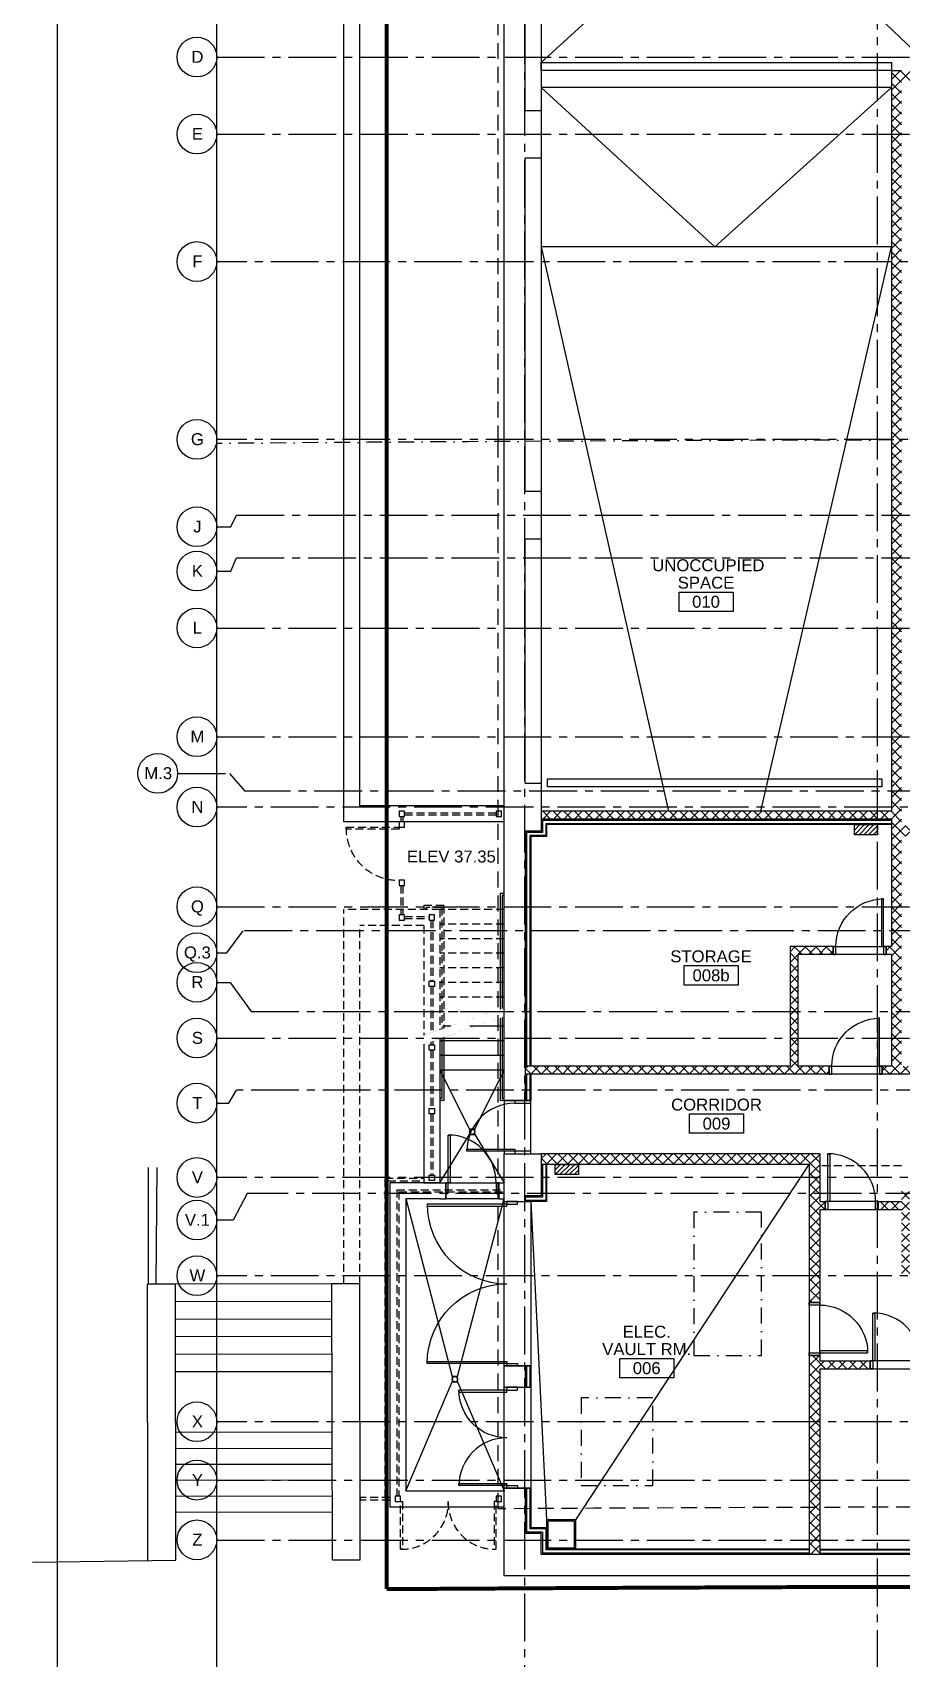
# Model space of a CAD drawing. Header units: inches. Extents: x -3719 to 348, y -844 to 2341.
# Drawn here: x -3719 to -3064, y -89 to 1136 of the extents above; entities that cross this region are included whole.
import ezdxf
from ezdxf.enums import TextEntityAlignment as Align

# ---------------------------------------------------------------- set-up
doc = ezdxf.new("R2010")
doc.units = ezdxf.units.IN
doc.header["$LTSCALE"] = 48
doc.header["$MEASUREMENT"] = 0
for name, pattern in [('CENTER2', [1.125, 0.75, -0.125, 0.125, -0.125]), ('DASHDOT2', [0.5, 0.25, -0.125, 0, -0.125]), ('HIDDEN', [0.375, 0.25, -0.125]), ('HIDDEN2', [0.1875, 0.125, -0.0625]), ('PHANTOM2', [1.25, 0.625, -0.125, 0.125, -0.125, 0.125, -0.125])]:
    doc.linetypes.add(name, pattern=pattern)
doc.layers.add('A-ANNO-NPLT', color=151, linetype='Continuous', plot=False)
for name, color, linetype in [('A-Door', 6, 'Continuous'), ('A-Door-Head', 8, 'Continuous'), ('A-Eqpm-NIC', 5, 'DASHDOT2'), ('A-Flor-Hral', 6, 'Continuous'), ('A-Flor-Pfix', 4, 'Continuous'), ('A-Flor-Soffit', 6, 'HIDDEN2'), ('A-Flor-Spcl', 5, 'Continuous'), ('A-Flor-Strs', 8, 'Continuous'), ('A-Grid(3-32)', 8, 'CENTER2'), ('A-HVAC', 6, 'HIDDEN2'), ('A-Roof-Below', 1, 'Continuous'), ('A-Site-low walls', 1, 'Continuous'), ('A-Site-Pave', 8, 'Continuous'), ('A-Site-Property', 3, 'PHANTOM2'), ('A-Site-Setback', 5, 'HIDDEN'), ('A-Tag-Rm(3-32)', 2, 'Continuous'), ('A-Wall-Full', 3, 'Continuous'), ('A-Wall-Hatch', 15, 'Continuous'), ('S-Foundation', 3, 'Continuous'), ('S-Grid-Iden', 2, 'Continuous'), ('S-Site-Curb', 4, 'Continuous'), ('S-Wall-CMU', 2, 'Continuous'), ('S-Wall-Hatch', 8, 'Continuous')]:
    doc.layers.add(name, color=color, linetype=linetype)
doc.layers.add('Zoning Envelope', color=7, linetype='DASHDOT2', true_color=0xaa0061)
doc.styles.add('G1DIM', font='arial.ttf')
doc.styles.get("Standard").update_dxf_attribs({"font": 'arial.ttf'})
pattern_1 = [(45, (-4015.5006, -10042.007), (-3.977476, 3.977476), []), (135, (-4015.5006, -10042.007), (-3.977476, -3.977476), [])]

# ---------------------------------------------------------------- blocks, each defined once
blk = doc.blocks.new('Rm Tag')
blk.add_lwpolyline([(-0.212, 0.076), (0.212, 0.076), (0.212, -0.076), (-0.212, -0.076)], close=True)
for p in [(0, 0.286), (0, 0.149), (0, 0)]:
    blk.add_attdef('XXX', text='', height=0.0938).set_placement(p, align=Align.MIDDLE_CENTER)
blk = doc.blocks.new('GARAGE FLOOR SLOPE')
at = {"layer": 'A-Site-Pave'}
for p, q in [((510.8, 2091.1), (364.5, 1957.3)), ((514.8, 2091.1), (661, 1951.3)), ((628.5, 1938.5), (364.5, 1938.5)), ((364.5, 1938.5), (495.3, 1818.5)), ((495.3, 1818.5), (628.5, 1938.5)), ((628.5, 1818.5), (364.5, 1818.5)), ((364.5, 1818.5), (460.4, 1393.3)), ((530.1, 1393.3), (628.5, 1818.5))]:
    blk.add_line(p, q, dxfattribs=at)
for points in [[(364.5, 1957.3), (628.5, 1957.3), (628.5, 1951.3), (364.5, 1951.3)], [(369.2, 1417.7), (621.2, 1417.7), (621.2, 1411.7), (369.2, 1411.7)]]:
    blk.add_lwpolyline(points, close=True, dxfattribs=at)
blk = doc.blocks.new('Column Bubble')
blk.add_circle((-0.004, -0.002), 0.156)
blk.add_attdef('XX', text='', height=0.0938).set_placement((0, 0), align=Align.MIDDLE_CENTER)
blk = doc.blocks.new('LOWER LEVEL - STRUCTURAL GRID')
at = {"layer": 'A-Grid(3-32)'}
for p, q in [((-3663.5, -7402), (-3663.5, -9409.8)), ((-3397.5, -9409.8), (-3397.5, -7402)), ((-3895.5, -8080.8), (-146.8, -8080.8)), ((-3895.5, -8138.8), (-146.8, -8138.8)), ((-146.8, -8234.8), (-3895.5, -8234.8)), ((-146.8, -8368.8), (-3895.5, -8368.8)), ((-3880.6, -8425.8), (-161.6, -8425.8)), ((-3880.6, -8457.8), (-161.6, -8457.8)), ((-3895.5, -8510.8), (-146.8, -8510.8)), ((-3895.5, -8592.7), (-146.8, -8592.7)), ((-168, -8633.7), (-3874.3, -8633.7)), ((-146.8, -8645.7), (-3895.5, -8645.7)), ((-3895.5, -8720.8), (-146.8, -8720.8)), ((-166.6, -8738.8), (-3875.7, -8738.8)), ((-3869.7, -8799.7), (-172.6, -8799.7)), ((-3895.5, -8819.7), (-146.8, -8819.7)), ((-161.6, -8858.8), (-3880.7, -8858.8)), ((-146.8, -8924.8), (-3895.5, -8924.8)), ((-146.8, -8998.8), (-3895.5, -8998.8)), ((-146.8, -9108.7), (-3895.5, -9108.7)), ((-3895.5, -9152.8), (-146.8, -9152.8)), ((-3895.5, -9197.8), (-146.8, -9197.8))]:
    blk.add_line(p, q, dxfattribs=at)
for points in [[(-3895.5, -8434.6), (-3885, -8434.6), (-3880.6, -8425.8)], [(-3895.5, -8468), (-3885, -8468), (-3880.6, -8457.8)], [(-3925, -8620.4), (-3885.8, -8620.4), (-3874.3, -8633.7)], [(-3895.5, -8755.4), (-3887.9, -8755.4), (-3875.7, -8738.8)], [(-3895.5, -8777.7), (-3885.4, -8777.7), (-3869.7, -8799.7)], [(-3895.5, -8868.8), (-3886.3, -8868.8), (-3880.7, -8858.8)], [(-169.6, -8936.8), (-3872.6, -8936.8), (-3883.2, -8956.8), (-3895.5, -8956.8)]]:
    blk.add_lwpolyline(points, dxfattribs=at)
at = {"layer": 'S-Grid-Iden', "xscale": 96, "yscale": 96, "zscale": 96}
for p, values in [((-3910.1, -8080.5), {'XX': 'D'}), ((-3910.1, -8138.5), {'XX': 'E'}), ((-3910.1, -8234.5), {'XX': 'F'}), ((-3910.1, -8368.5), {'XX': 'G'}), ((-3910.1, -8434.3), {'XX': 'J'}), ((-3910.1, -8467.7), {'XX': 'K'}), ((-3910.1, -8510.5), {'XX': 'L'}), ((-3910.1, -8592.5), {'XX': 'M'}), ((-3939.6, -8620.1), {'XX': 'M.3'}), ((-3910.1, -8645.5), {'XX': 'N'}), ((-3910.1, -8720.5), {'XX': 'Q'}), ((-3910.1, -8755.2), {'XX': 'Q.3'}), ((-3910.1, -8777.5), {'XX': 'R'}), ((-3910.1, -8819.5), {'XX': 'S'}), ((-3910.1, -8868.5), {'XX': 'T'}), ((-3910.1, -8924.5), {'XX': 'V'}), ((-3910.1, -8956.6), {'XX': 'V.1'}), ((-3910.1, -8998.5), {'XX': 'W'}), ((-3910.1, -9108.5), {'XX': 'X'}), ((-3910.1, -9152.5), {'XX': 'Y'}), ((-3910.1, -9197.5), {'XX': 'Z'})]:
    blk.add_blockref('Column Bubble', p, dxfattribs=at).add_auto_attribs(values)
blk = doc.blocks.new('Davis park ex stairs')
at = {"layer": 'A-Flor-Strs'}
for p, q in [((369.7, -139), (251.7, -139.2)), ((369.7, -152.3), (251.7, -152.5)), ((369.7, -165.5), (251.7, -165.7)), ((369.7, -178.7), (251.7, -178.9)), ((369.8, -191.9), (251.7, -192.1)), ((369.8, -205.1), (251.8, -205.3)), ((369.9, -250.6), (251.8, -250.8)), ((369.9, -262.9), (251.9, -263.1)), ((369.9, -274.9), (251.9, -275.1)), ((369.9, -286.9), (251.9, -287.1)), ((369.9, -298.9), (251.9, -299.1)), ((370, -310.9), (251.9, -311.1))]:
    blk.add_line(p, q, dxfattribs=at)
at = {"layer": 'A-Site-low walls'}
for p, q in [((378.7, 209.1), (378.7, 968.1)), ((390.7, 221.1), (390.7, 968.1)), ((499.4, 221.1), (390.7, 221.1)), ((499.4, 209.1), (378.7, 209.1)), ((231.4, -139.2), (231.4, -51.4)), ((237.3, -139.2), (237.9, -51.4)), ((231, -347.5), (230.7, -139.2)), ((251.7, -139.2), (230.7, -139.2)), ((252, -347.2), (251.7, -138.9)), ((370, -346.9), (369.7, -139)), ((390.7, -139), (369.7, -139)), ((391, -346.8), (390.7, -139)), ((144.1, -348.6), (252, -347.2)), ((370, -346.9), (391, -346.8))]:
    blk.add_line(p, q, dxfattribs=at)
blk = doc.blocks.new('Door 36in')
blk.add_lwpolyline([(0, 36), (1.5, 36), (1.5, 0), (0, 0)], close=True)
blk.add_arc((0, 0), 36, 0, 90)
blk = doc.blocks.new('A$C08AD697B')
at = {"layer": 'A-Door'}
blk.add_lwpolyline([(12.1, 2), (0, 2), (0, 0), (12.1, 0)], close=True, dxfattribs=at)
blk = doc.blocks.new('door 60in')
blk.add_lwpolyline([(0, 0), (60, 0), (60, 1.5), (0, 1.5)], close=True)
blk.add_arc((0, 0), 60, 0, 90)
blk = doc.blocks.new('LOWER LEVEL - CORE & SHELL')
at = {"layer": 'S-Wall-Hatch'}
h = blk.add_hatch(dxfattribs=at)
h.set_pattern_fill('ANSI37', color=256, scale=45, style=0)
h.set_pattern_definition(pattern_1)
h.paths.add_polyline_path([(-3354.5, -8234.8), (-3362.1, -8234.8), (-3362.1, -8368.8), (-3354.5, -8368.8)])
h.paths.add_polyline_path([(-3354.5, -8138.8), (-3361.5, -8138.8), (-3361.5, -8147.8), (-3362.1, -8147.8), (-3362.1, -8234.8), (-3354.5, -8234.8)])
h.paths.add_polyline_path([(-3354.5, -8090.8), (-3370.5, -8090.8), (-3370.5, -8098.4), (-3362.1, -8098.4), (-3362.1, -8129.8), (-3361.5, -8129.8), (-3361.5, -8138.8), (-3354.5, -8138.8)])
h.paths.add_polyline_path([(-3370.5, -8090.8), (-3379.4, -8090.8), (-3387, -8090.8), (-3387, -8138.8), (-3379.5, -8138.8), (-3379.5, -8129.8), (-3379.4, -8098.4), (-3370.5, -8098.4)])
h.paths.add_polyline_path([(-3379.4, -8147.8), (-3379.5, -8147.8), (-3379.5, -8138.8), (-3387, -8138.8), (-3387, -8234.8), (-3379.4, -8234.8)])
h.paths.add_polyline_path([(-3379.4, -8234.8), (-3387, -8234.8), (-3387, -8368.8), (-3379.4, -8368.8)])
h = blk.add_hatch(dxfattribs=at)
h.set_pattern_fill('ANSI37', color=256, scale=45, style=0)
h.set_pattern_definition(pattern_1)
h.paths.add_polyline_path([(-3387, -8369.1), (-3387, -8425.8), (-3379.5, -8425.8), (-3379.5, -8416.8), (-3379.5, -8369, 0.000019)])
h.paths.add_polyline_path([(-3379.4, -8434.8), (-3379.5, -8434.8), (-3379.5, -8425.8), (-3387, -8425.8), (-3387, -8457.8), (-3379.4, -8457.8)])
h.paths.add_polyline_path([(-3379.4, -8457.8), (-3387, -8457.8), (-3387, -8510.8), (-3379.4, -8510.8)])
h.paths.add_polyline_path([(-3379.4, -8510.8), (-3387, -8510.8), (-3387, -8592.7), (-3379.4, -8592.7)])
h.paths.add_polyline_path([(-3379.4, -8592.7), (-3387, -8592.7), (-3387, -8633.7), (-3379.4, -8633.7)])
h.paths.add_polyline_path([(-3379.5, -8636.7), (-3379.5, -8633.7), (-3387, -8633.7), (-3387, -8645.7), (-3379.5, -8645.7)])
h = blk.add_hatch(dxfattribs=at)
h.set_pattern_fill('ANSI37', color=256, scale=45, style=0)
h.set_pattern_definition(pattern_1)
h.paths.add_polyline_path([(-3397.5, -8648.8), (-3651, -8648.8), (-3651, -8654.7), (-3397.5, -8654.7)])
h.paths.add_polyline_path([(-3379.5, -8645.7), (-3387, -8645.7), (-3387, -8648.8), (-3397.5, -8648.8), (-3397.5, -8654.7), (-3387, -8654.7), (-3387, -8720.8), (-3379.4, -8720.8), (-3379.4, -8667.7), (-3370.5, -8667.7), (-3370.5, -8659.7), (-3379.4, -8659.7), (-3379.4, -8654.7), (-3379.5, -8654.7)])
h.paths.add_polyline_path([(-3379.4, -8738.8), (-3387, -8738.8), (-3387, -8750.8), (-3391, -8750.8), (-3391, -8756.8), (-3387, -8756.8), (-3387, -8799.8), (-3379.4, -8799.8)])
h.paths.add_polyline_path([(-3379.4, -8720.8), (-3387, -8720.8), (-3387, -8738.8), (-3379.4, -8738.8)])
h = blk.add_hatch(dxfattribs=at)
h.set_pattern_fill('ANSI37', color=256, scale=45, style=0)
h.set_pattern_definition(pattern_1)
h.paths.add_polyline_path([(-3379.4, -8799.8), (-3387, -8799.8), (-3387, -8819.7), (-3379.4, -8819.7)])
h.paths.add_polyline_path([(-3379.4, -8819.7), (-3387, -8819.7), (-3387, -8840.8), (-3394, -8840.8), (-3394, -8846.8), (-3370.5, -8846.8), (-3370.5, -8840.8), (-3379.4, -8840.8)])
h.paths.add_polyline_path([(-3358, -8840.8), (-3370.5, -8840.8), (-3370.5, -8846.8), (-3358, -8846.8)])
h.paths.add_polyline_path([(-3431, -8750.8), (-3463.5, -8750.8), (-3463.5, -8840.8), (-3663, -8840.8), (-3663, -8846.8), (-3434, -8846.8), (-3434, -8840.8), (-3457.5, -8840.8), (-3457.5, -8756.8), (-3431, -8756.8)])
h.paths.add_polyline_path([(-3256.5, -8848.8), (-3308, -8848.8), (-3308, -8840.8), (-3318, -8840.8), (-3318, -8846.8), (-3314, -8846.8), (-3314, -8915.8), (-3327.5, -8915.8), (-3327.5, -8921.8), (-3308, -8921.8), (-3308, -8854.8), (-3256.5, -8854.8)])
h.paths.add_polyline_path([(-3198.5, -8848.8), (-3256.5, -8848.8), (-3256.5, -8854.8), (-3198.5, -8854.8)])
h = blk.add_hatch(dxfattribs=at)
h.set_pattern_fill('ANSI37', color=256, scale=45, style=0)
h.set_pattern_definition(pattern_1)
h.paths.add_polyline_path([(-3441, -8906.8), (-3651, -8906.8), (-3651, -8914.8), (-3449, -8914.8), (-3449, -8924.8), (-3441, -8924.8)])
h.paths.add_polyline_path([(-3441, -8924.8), (-3449, -8924.8), (-3449, -8932.1), (-3441, -8932.1)])
h.paths.add_polyline_path([(-3441, -8932.1), (-3449, -8932.1), (-3449, -8998.8), (-3441, -8998.8), (-3441, -8948.8), (-3437, -8948.8), (-3437, -8942.8), (-3441, -8942.8)])
h.paths.add_polyline_path([(-3441, -8998.8), (-3449, -8998.8), (-3449, -9018.8), (-3441, -9018.8)])
h = blk.add_hatch(dxfattribs=at)
h.set_pattern_fill('ANSI37', color=256, scale=45, style=0)
h.set_pattern_definition(pattern_1)
h.paths.add_polyline_path([(-3373.5, -8933.8), (-3379.5, -8933.8), (-3379.5, -8942.8), (-3397, -8942.8), (-3397, -8948.8), (-3379.5, -8948.8), (-3379.5, -8997.8), (-3370.5, -8997.8), (-3370.5, -8991.8), (-3373.5, -8991.8)])
h.paths.add_polyline_path([(-3327.5, -8991.8), (-3370.5, -8991.8), (-3370.5, -8997.8), (-3327.5, -8997.8)])
h.paths.add_polyline_path([(-3256.5, -8991.8), (-3327.5, -8991.8), (-3327.5, -8997.8), (-3256.5, -8997.8)])
h.paths.add_polyline_path([(-3247.5, -8991.8), (-3256.5, -8991.8), (-3256.5, -8997.8), (-3247.5, -8997.8)])
h = blk.add_hatch(dxfattribs=at)
h.set_pattern_fill('ANSI37', color=256, scale=45, style=0)
h.set_pattern_definition(pattern_1)
h.paths.add_polyline_path([(-3403, -9062.8), (-3441, -9062.8), (-3441, -9058.8), (-3449, -9058.8), (-3449, -9108.7), (-3441, -9108.7), (-3441, -9068.8), (-3403, -9068.8)])
h.paths.add_polyline_path([(-3441, -9108.7), (-3449, -9108.7), (-3449, -9152.8), (-3441, -9152.8)])
h.paths.add_polyline_path([(-3441, -9173.2, 0.000022), (-3449, -9173.2), (-3449, -9197.8), (-3441, -9197.8)])
h.paths.add_polyline_path([(-3441, -9152.8), (-3449, -9152.8), (-3449, -9173.2, -0.000022), (-3441, -9173.2)])
h.paths.add_polyline_path([(-3441, -9197.8), (-3449, -9197.8), (-3449, -9208.8), (-3441, -9208.8)])
blk.add_line((-3739.5, -8925.2), (-3739.5, -8927.2))
at = {"layer": 'A-Door'}
for points in [[(-3429, -8756.8), (-3429, -8750.8), (-3431, -8750.8), (-3431, -8756.8)], [(-3391, -8756.8), (-3391, -8750.8), (-3393, -8750.8), (-3393, -8756.8)], [(-3432, -8846.8), (-3432, -8840.8), (-3434, -8840.8), (-3434, -8846.8)], [(-3394, -8846.8), (-3394, -8840.8), (-3396, -8840.8), (-3396, -8846.8)], [(-3671, -8904.8), (-3707, -8904.8), (-3707, -8903.3), (-3671, -8903.3)], [(-3721, -8936.7), (-3721, -8928.7), (-3723, -8928.7), (-3723, -8936.7)], [(-3683, -8936.7), (-3683, -8928.7), (-3685, -8928.7), (-3685, -8936.7)], [(-3677, -8944.8), (-3669, -8944.8), (-3669, -8942.8), (-3677, -8942.8)], [(-3437, -8948.8), (-3437, -8942.8), (-3435, -8942.8), (-3435, -8948.8)], [(-3399, -8948.8), (-3399, -8942.8), (-3397, -8942.8), (-3397, -8948.8)], [(-3449, -9018.8), (-3441, -9018.8), (-3441, -9020.8), (-3449, -9020.8)], [(-3449, -9056.8), (-3441, -9056.8), (-3441, -9058.8), (-3449, -9058.8)], [(-3403, -9068.8), (-3403, -9062.8), (-3401, -9062.8), (-3401, -9068.8)], [(-3677, -9064.8), (-3669, -9064.8), (-3669, -9066.7), (-3677, -9066.7)], [(-3677, -9084.8), (-3669, -9084.8), (-3669, -9082.7), (-3677, -9082.7)], [(-3677, -9156.8), (-3669, -9156.8), (-3669, -9158.8), (-3677, -9158.8)]]:
    blk.add_lwpolyline(points, close=True, dxfattribs=at)
blk.add_arc((-3671, -8904.8), 36, 90, 180, dxfattribs=at)
at = {"layer": 'A-Door-Head'}
for points in [[(-3391, -8756.8), (-3431, -8756.8), (-3431, -8750.8), (-3391, -8750.8)], [(-3394, -8846.8), (-3434, -8846.8), (-3434, -8840.8), (-3394, -8840.8)], [(-3658.9, -8866.8), (-3679, -8866.8), (-3679, -8906.8), (-3658.9, -8906.8)], [(-3723, -8928.7), (-3683, -8928.7), (-3683, -8940.7), (-3723, -8940.7)], [(-3679, -8942.8), (-3658.9, -8942.8), (-3658.9, -9066.7), (-3679, -9066.7)], [(-3437, -8948.8), (-3397, -8948.8), (-3397, -8942.8), (-3437, -8942.8)], [(-3441, -9018.8), (-3449, -9018.8), (-3449, -9058.8), (-3441, -9058.8)], [(-3403, -9068.8), (-3363, -9068.8), (-3363, -9062.8), (-3403, -9062.8)], [(-3679, -9082.7), (-3658.9, -9082.7), (-3658.9, -9158.8), (-3679, -9158.8)]]:
    blk.add_lwpolyline(points, close=True, dxfattribs=at)
at = {"layer": 'A-Eqpm-NIC'}
for points in [[(-3536, -9058.8), (-3485, -9058.8), (-3485, -8950.8), (-3536, -8950.8)], [(-3621, -9156.8), (-3567, -9156.8), (-3567, -9090.8), (-3621, -9090.8)]]:
    blk.add_lwpolyline(points, close=True, dxfattribs=at)
at = {"layer": 'A-Flor-Hral'}
for p, q in [((-3679, -8710.8), (-3682, -8710.8)), ((-3682, -8710.8), (-3682, -8798)), ((-3679, -8712.3), (-3680.5, -8712.3)), ((-3680.5, -8712.3), (-3680.5, -8797.5)), ((-3682, -8804.7), (-3682, -8866.8)), ((-3680.5, -8804.2), (-3680.5, -8865.3)), ((-3726, -8819.6), (-3726, -8865.3)), ((-3724.5, -8819.1), (-3724.5, -8866.8)), ((-3726, -8865.3), (-3727.5, -8865.3)), ((-3724.5, -8866.8), (-3727.5, -8866.8)), ((-3679, -8866.8), (-3682, -8866.8)), ((-3679, -8865.3), (-3680.5, -8865.3))]:
    blk.add_line(p, q, dxfattribs=at)
at = {"layer": 'A-Flor-Hral', "const_width": 0.0225}
for points in [[(-3739.5, -8817.5), (-3715.8, -8809.6), (-3707.3, -8806.7), (-3705.5, -8808.4), (-3704.9, -8803.5), (-3703.1, -8805.2), (-3694.6, -8802.3), (-3679, -8797)], [(-3739.5, -8824.2), (-3715.8, -8816.3), (-3707.3, -8813.3), (-3705.5, -8815.1), (-3704.9, -8810.1), (-3703.1, -8811.9), (-3694.6, -8809), (-3679, -8803.6)]]:
    blk.add_lwpolyline(points, dxfattribs=at)
at = {"layer": 'A-Flor-Pfix'}
for points in [[(-3705, -8888.2), (-3705, -8892.2), (-3701, -8892.2), (-3701, -8888.2)], [(-3718, -9074.7), (-3718, -9078.7), (-3714, -9078.7), (-3714, -9074.7)]]:
    blk.add_lwpolyline(points, close=True, dxfattribs=at)
for centre in [(-3703, -8890.2), (-3716, -9076.7)]:
    blk.add_circle(centre, 2, dxfattribs=at)
at = {"layer": 'A-Flor-Strs', "linetype": 'HIDDEN2'}
for p, q in [((-3756.8, -8652.8), (-3756.8, -8656.8)), ((-3755.3, -8652.8), (-3755.3, -8656.8)), ((-3754, -8650), (-3685, -8650)), ((-3754, -8651.5), (-3685, -8651.5)), ((-3756.8, -8704.8), (-3756.8, -8726.8)), ((-3755.3, -8704.8), (-3755.3, -8726.8)), ((-3724.5, -8719.8), (-3739.5, -8719.8)), ((-3739.5, -8719.8), (-3739.5, -8722.8)), ((-3724.5, -8719.8), (-3724.5, -8812.4)), ((-3727.5, -8722.8), (-3799.8, -8722.8)), ((-3799.8, -9004.8), (-3799.8, -8722.8)), ((-3754, -8728), (-3735.5, -8728)), ((-3754, -8729.5), (-3735.5, -8729.5)), ((-3726, -8721.3), (-3738, -8721.3)), ((-3738, -8721.3), (-3738, -8722.8)), ((-3734.3, -8730.8), (-3734.3, -8776.8)), ((-3732.8, -8730.8), (-3732.8, -8776.8)), ((-3727.5, -8722.8), (-3727.5, -8813.4)), ((-3727.5, -8722.8), (-3727.5, -8813.4)), ((-3679, -8722.8), (-3727.5, -8722.8)), ((-3726, -8721.3), (-3726, -8812.9)), ((-3739.5, -8734.8), (-3787.8, -8734.8)), ((-3787.8, -9004.8), (-3787.8, -8734.8)), ((-3739.5, -8734.8), (-3739.5, -8817.5)), ((-3679, -8733.8), (-3727.5, -8733.8)), ((-3679, -8744.8), (-3727.5, -8744.8)), ((-3679, -8755.8), (-3727.5, -8755.8)), ((-3679, -8766.8), (-3727.5, -8766.8)), ((-3734.3, -8780.8), (-3734.3, -8815.7)), ((-3732.8, -8780.8), (-3732.8, -8815.2)), ((-3679, -8777.8), (-3727.5, -8777.8)), ((-3679, -8788.8), (-3727.5, -8788.8)), ((-3679, -8799.8), (-3727.5, -8799.8)), ((-3719.2, -8810.8), (-3727.5, -8810.8)), ((-3734.3, -8822.4), (-3734.3, -8824.8)), ((-3734.3, -8828.8), (-3734.3, -8872.8)), ((-3732.8, -8821.9), (-3732.8, -8824.8)), ((-3732.8, -8828.8), (-3732.8, -8872.8)), ((-3734.3, -8876.8), (-3734.3, -8923)), ((-3732.8, -8876.8), (-3732.8, -8923)), ((-3768.5, -9165.7), (-3768.5, -8925.2)), ((-3768.5, -8925.2), (-3739.5, -8925.2)), ((-3766.5, -9165.7), (-3766.5, -8927.2)), ((-3766.5, -8927.2), (-3739.5, -8927.2)), ((-3759.8, -8933.9), (-3679, -8933.9)), ((-3759.8, -8933.9), (-3759.8, -9164.7)), ((-3758.3, -8935.4), (-3679, -8935.4)), ((-3758.3, -8935.4), (-3758.3, -9164.7)), ((-3765, -9165.7), (-3787.5, -9165.7)), ((-3787.5, -9165.7), (-3787.5, -9167.7)), ((-3765, -9167.7), (-3787.5, -9167.7)), ((-3765, -9165.7), (-3765, -9167.7))]:
    blk.add_line(p, q, dxfattribs=at)
at = {"layer": 'A-Flor-Strs'}
for p, q in [((-3679, -8810.8), (-3704.9, -8810.8)), ((-3679, -8821.8), (-3727.5, -8821.8)), ((-3679, -8832.8), (-3727.5, -8832.8)), ((-3679, -8843.8), (-3727.5, -8843.8))]:
    blk.add_line(p, q, dxfattribs=at)
at = {"layer": 'A-Flor-Strs', "linetype": 'HIDDEN2'}
for points in [[(-3758, -8652.8), (-3754, -8652.8), (-3754, -8648.8), (-3758, -8648.8)], [(-3758, -8660.8), (-3754, -8660.8), (-3754, -8656.8), (-3758, -8656.8)], [(-3685, -8652.8), (-3681, -8652.8), (-3681, -8648.8), (-3685, -8648.8)], [(-3758, -8660.8), (-3758, -8662.3), (-3798, -8662.3), (-3798, -8660.8)], [(-3758, -8704.8), (-3754, -8704.8), (-3754, -8700.8), (-3758, -8700.8)], [(-3758, -8730.8), (-3754, -8730.8), (-3754, -8726.8), (-3758, -8726.8)], [(-3735.5, -8730.8), (-3731.5, -8730.8), (-3731.5, -8726.8), (-3735.5, -8726.8)], [(-3735.5, -8776.8), (-3731.5, -8776.8), (-3731.5, -8780.8), (-3735.5, -8780.8)], [(-3735.5, -8824.8), (-3731.5, -8824.8), (-3731.5, -8828.8), (-3735.5, -8828.8)], [(-3735.5, -8872.8), (-3731.5, -8872.8), (-3731.5, -8876.8), (-3735.5, -8876.8)], [(-3735.5, -8923), (-3731.5, -8923), (-3731.5, -8927), (-3735.5, -8927)], [(-3761, -9168.7), (-3757, -9168.7), (-3757, -9164.7), (-3761, -9164.7)], [(-3757, -9168.7), (-3755.5, -9168.7), (-3755.5, -9204.7), (-3757, -9204.7)], [(-3685, -9168.7), (-3686.5, -9168.7), (-3686.5, -9204.7), (-3685, -9204.7)], [(-3685, -9168.7), (-3681, -9168.7), (-3681, -9164.7), (-3685, -9164.7)]]:
    blk.add_lwpolyline(points, close=True, dxfattribs=at)
for centre, radius, start, end in [((-3758.8, -8661.5), 39.3, 178.9053, 271.0947), ((-3756.3, -9169.5), 35.3, 268.7811, 1.2189), ((-3685.8, -9169.5), 35.3, 178.7811, 271.2189)]:
    blk.add_arc(centre, radius, start, end, dxfattribs=at)
at = {"layer": 'A-Roof-Below'}
blk.add_line((-3727.5, -8820.1), (-3727.5, -8914.5), dxfattribs=at)
at = {"layer": 'A-Site-Pave'}
for p, q in [((-3727.5, -8843.8), (-3705, -8888.2)), ((-3701, -8888.2), (-3679, -8843.8)), ((-3727.5, -8928.7), (-3705, -8892.2)), ((-3701, -8892.2), (-3679, -8928.7)), ((-3624.9, -9182.6), (-3449, -8914.8)), ((-3753, -8940.6), (-3718, -9074.7)), ((-3714, -9074.7), (-3679, -8940.6)), ((-3658.9, -8942.8), (-3646.9, -9182.6)), ((-3753, -9160.7), (-3718, -9078.7)), ((-3714, -9078.7), (-3679, -9160.7))]:
    blk.add_line(p, q, dxfattribs=at)
for points in [[(-3646.9, -9204.6), (-3624.9, -9204.6), (-3624.9, -9182.6), (-3646.9, -9182.6)], [(-3645.9, -9203.6), (-3625.9, -9203.6), (-3625.9, -9183.6), (-3645.9, -9183.6)]]:
    blk.add_lwpolyline(points, close=True, dxfattribs=at)
at = {"layer": 'A-Wall-Full'}
for p, q in [((-3646.9, -8658.9), (-3646.9, -8667.9)), ((-3387, -8658.9), (-3646.9, -8658.9)), ((-3646.9, -8667.9), (-3658.9, -8667.9)), ((-3658.9, -8667.9), (-3658.9, -8840.8)), ((-3658.9, -8846.8), (-3658.9, -8866.8)), ((-3663, -8866.8), (-3658.9, -8866.8)), ((-3646.9, -8914.8), (-3646.9, -8942.8)), ((-3646.9, -8942.8), (-3663, -8942.8)), ((-3663, -8942.8), (-3658.9, -8942.8)), ((-3663, -9066.7), (-3658.9, -9066.7)), ((-3658.9, -9066.7), (-3658.9, -9082.7)), ((-3663, -9082.7), (-3658.9, -9082.7)), ((-3663, -9158.8), (-3658.9, -9158.8)), ((-3658.9, -9158.9), (-3658.9, -9188.6)), ((-3646.9, -9188.6), (-3658.9, -9188.6)), ((-3646.9, -9188.6), (-3646.9, -9204.6)), ((-3449, -9204.6), (-3646.9, -9204.6)), ((-3441, -9204.6), (-3340.6, -9204.6))]:
    blk.add_line(p, q, dxfattribs=at)
at = {"layer": 'A-Wall-Hatch'}
for p, q in [((-3650, -8655.7), (-3650, -8664.7)), ((-3387, -8655.7), (-3650, -8655.7)), ((-3647.5, -8658.2), (-3647.5, -8667.2)), ((-3387, -8658.2), (-3647.5, -8658.2)), ((-3650, -8664.7), (-3662, -8664.7)), ((-3662, -8664.7), (-3662, -8840.8)), ((-3647.5, -8667.2), (-3659.5, -8667.2)), ((-3659.5, -8667.2), (-3659.5, -8840.8)), ((-3662, -8846.8), (-3662, -8866.8)), ((-3659.5, -8846.8), (-3659.5, -8866.8)), ((-3650, -8914.8), (-3650, -8939.6)), ((-3647.5, -8914.8), (-3647.5, -8942.1)), ((-3650, -8939.6), (-3663, -8939.6)), ((-3647.5, -8942.1), (-3663, -8942.1)), ((-3662, -9066.7), (-3662, -9082.7)), ((-3659.5, -9066.7), (-3659.5, -9082.7)), ((-3662, -9158.8), (-3662, -9191.8)), ((-3659.5, -9158.8), (-3659.5, -9189.3)), ((-3650, -9191.8), (-3662, -9191.8)), ((-3647.5, -9189.3), (-3659.5, -9189.3)), ((-3650, -9191.8), (-3650, -9207.8)), ((-3647.5, -9189.3), (-3647.5, -9205.3)), ((-3449, -9207.8), (-3650, -9207.8)), ((-3449, -9205.3), (-3647.5, -9205.3)), ((-3441, -9205.3), (-3340, -9205.3)), ((-3441, -9207.8), (-3337.5, -9207.8))]:
    blk.add_line(p, q, dxfattribs=at)
at = {"layer": 'S-Foundation'}
for p, q in [((-3679, -8866.8), (-3679, -7730.6)), ((-3663, -8120.8), (-3663, -7930.8)), ((-3663, -8407.8), (-3663, -8156.8)), ((-3663, -8627.7), (-3663, -8443.8)), ((-3663, -8663.7), (-3663, -8866.8)), ((-3739.5, -8824.2), (-3739.5, -8928.7)), ((-3727.5, -8820.1), (-3727.5, -8928.7)), ((-3679, -8866.8), (-3663, -8866.8)), ((-3679, -8906.8), (-3663, -8906.8)), ((-3679, -8942.8), (-3679, -8906.8)), ((-3663, -8906.8), (-3651, -8906.8)), ((-3651, -8906.8), (-3651, -8938.6)), ((-3739.5, -8928.7), (-3723, -8928.7)), ((-3723, -8928.7), (-3723, -8940.7)), ((-3683, -8928.7), (-3679, -8928.7)), ((-3683, -8928.7), (-3683, -8940.7)), ((-3727, -8940.7), (-3723, -8940.7)), ((-3727, -8940.7), (-3727, -8940.7)), ((-3683, -8940.7), (-3679, -8940.7)), ((-3651, -8938.6), (-3663, -8938.6)), ((-3663, -8938.6), (-3663, -8942.8)), ((-3679, -8942.8), (-3663, -8942.8)), ((-3679, -9082.7), (-3679, -9066.7)), ((-3679, -9066.7), (-3663, -9066.7)), ((-3663, -9066.7), (-3663, -9082.7)), ((-3679, -9082.7), (-3663, -9082.7)), ((-3679, -9224.8), (-3679, -9158.8)), ((-3679, -9158.8), (-3663, -9158.8)), ((-3663, -9158.8), (-3663, -9192.8)), ((-3336.5, -9208.8), (-3651, -9208.8)), ((-300, -9224.8), (-3679, -9224.8))]:
    blk.add_line(p, q, dxfattribs=at)
for points in [[(-3663, -8120.8), (-3651, -8120.8), (-3651, -8156.8), (-3663, -8156.8)], [(-3663, -8407.8), (-3651, -8407.8), (-3651, -8443.8), (-3663, -8443.8)], [(-3663, -8627.7), (-3651, -8627.7), (-3651, -8663.7), (-3663, -8663.7)], [(-3727.5, -8928.7), (-3765, -8928.7), (-3765, -9172.7), (-3679, -9172.7)], [(-3727, -8940.7), (-3753, -8940.7), (-3753, -9160.7), (-3679, -9160.7)], [(-3651, -9208.8), (-3651, -9192.8), (-3663, -9192.8)]]:
    blk.add_lwpolyline(points, dxfattribs=at)
at = {"layer": 'S-Site-Curb'}
for p, q in [((-3651, -7930.8), (-3651, -8120.8)), ((-3651, -8156.8), (-3651, -8407.8)), ((-3651, -8443.8), (-3651, -8627.7))]:
    blk.add_line(p, q, dxfattribs=at)
at = {"layer": 'S-Wall-CMU'}
for p, q in [((-3387, -8090.8), (-3387, -8648.8)), ((-3387, -8090.8), (-3379.4, -8090.8)), ((-3387, -8648.8), (-3651, -8648.8)), ((-3387, -8654.7), (-3651, -8654.7)), ((-3387, -8654.7), (-3387, -8750.8)), ((-3431, -8750.8), (-3463.5, -8750.8)), ((-3463.5, -8750.8), (-3463.5, -8840.8)), ((-3431, -8756.8), (-3457.5, -8756.8)), ((-3457.5, -8756.8), (-3457.5, -8840.8)), ((-3431, -8750.8), (-3431, -8756.8)), ((-3431, -8750.8), (-3431, -8756.8)), ((-3387, -8750.8), (-3391, -8750.8)), ((-3391, -8750.8), (-3391, -8756.8)), ((-3391, -8750.8), (-3391, -8756.8)), ((-3387, -8756.8), (-3391, -8756.8)), ((-3387, -8756.8), (-3387, -8840.8)), ((-3463.5, -8840.8), (-3663, -8840.8)), ((-3434, -8840.8), (-3457.5, -8840.8)), ((-3434, -8840.8), (-3434, -8846.8)), ((-3434, -8840.8), (-3434, -8846.8)), ((-3387, -8840.8), (-3394, -8840.8)), ((-3394, -8840.8), (-3394, -8846.8)), ((-3394, -8840.8), (-3394, -8846.8)), ((-3434, -8846.8), (-3663, -8846.8)), ((-3358, -8846.8), (-3394, -8846.8)), ((-3441, -8906.8), (-3651, -8906.8)), ((-3449, -8914.8), (-3651, -8914.8)), ((-3449, -8914.8), (-3449, -9018.8)), ((-3441, -8906.8), (-3441, -8942.8)), ((-3441, -8942.8), (-3437, -8942.8)), ((-3441, -8948.8), (-3437, -8948.8)), ((-3441, -8948.8), (-3441, -9018.8)), ((-3437, -8942.8), (-3437, -8948.8)), ((-3397, -8942.8), (-3379.5, -8942.8)), ((-3397, -8942.8), (-3397, -8948.8)), ((-3397, -8948.8), (-3379.5, -8948.8)), ((-3441, -9018.8), (-3449, -9018.8)), ((-3449, -9058.8), (-3449, -9208.8)), ((-3441, -9058.8), (-3449, -9058.8)), ((-3441, -9058.8), (-3441, -9062.8)), ((-3441, -9062.8), (-3403, -9062.8)), ((-3403, -9062.8), (-3403, -9068.8)), ((-3441, -9068.8), (-3403, -9068.8)), ((-3441, -9068.8), (-3441, -9208.8))]:
    blk.add_line(p, q, dxfattribs=at)
at = {"layer": 'A-Door', "xscale": -1}
for name, p in [('Door 36in', (-3393, -8750.8)), ('Door 36in', (-3396, -8840.8)), ('door 60in', (-3677, -9064.8))]:
    blk.add_blockref(name, p, dxfattribs=at)
at = {"layer": 'A-Door'}
for p in [(-3721, -8928.7), (-3435, -8942.8), (-3401, -9062.8)]:
    blk.add_blockref('Door 36in', p, dxfattribs=at)
for name, p, rotation in [('door 60in', (-3677, -8944.8), 180), ('Door 36in', (-3677, -9156.8), 90)]:
    blk.add_blockref(name, p, dxfattribs=dict(at, rotation=rotation))
at = {"layer": 'A-Door', "xscale": -1}
for p, rotation in [((-3441, -9056.8), 270), ((-3677, -9084.8), 90)]:
    blk.add_blockref('Door 36in', p, dxfattribs=dict(at, rotation=rotation))
at = {"layer": 'A-HVAC', "transparency": 33554687}
for p in [(-3671, -8868.8), (-3671, -8906.8)]:
    blk.add_blockref('A$C08AD697B', p, dxfattribs=at)
at = {"layer": 'S-Foundation'}
blk.add_blockref('Davis park ex stairs', (-4178.4, -8865.9), dxfattribs=at)
at = {"layer": 'A-Tag-Rm(3-32)', "insert": (-3685.2, -8678.4), "char_height": 9, "width": 202.689, "attachment_point": 3, "style": 'G1DIM'}
blk.add_mtext('ELEV 37.35', dxfattribs=at)

msp = doc.modelspace()

# ---------------------------------------------------------------- hatches: boundary and pattern name
at = {"layer": 'A-Flor-Spcl'}
h = msp.add_hatch(dxfattribs=at)
h.set_pattern_fill('ANSI31', color=256, scale=20, angle=-180, style=0)
h.set_pattern_definition([(225, (-11307.6124, 2512.4978), (1.76776695, -1.76776695), [])])
h.paths.add_polyline_path([(-3082, 531.3), (-3099.5, 531.3), (-3099.5, 538.9), (-3082, 538.9)])
h = msp.add_hatch(dxfattribs=at)
h.set_pattern_fill('ANSI31', color=256, scale=20, angle=-180, style=0)
h.set_pattern_definition([(225, (-11533.1194, 2256.6228), (1.76776695, -1.76776695), [])])
h.paths.add_polyline_path([(-3307.5, 275.4), (-3325, 275.4), (-3325, 283), (-3307.5, 283)])

# ---------------------------------------------------------------- linework, layer by layer
at = {"layer": 'A-ANNO-NPLT'}
for points in [[(-3700, -844.3), (-3700, 2131.7), (348, 2131.7), (348, -844.3)], [(-3580, -484.3), (-3580, 1771.7), (228, 1771.7), (228, -484.3)]]:
    msp.add_lwpolyline(points, close=True, dxfattribs=at)
at = {"layer": 'A-Flor-Soffit'}
msp.add_line((-3064, 282), (-3125.5, 282), dxfattribs=at)
at = {"layer": 'A-Flor-Spcl'}
for points in [[(-3082, 531.3), (-3099.5, 531.3), (-3099.5, 538.9), (-3082, 538.9)], [(-3307.5, 275.4), (-3325, 275.4), (-3325, 283), (-3307.5, 283)]]:
    msp.add_lwpolyline(points, close=True, dxfattribs=at)
at = {"layer": 'A-Site-Property', "const_width": 3}
msp.add_lwpolyline([(-2840, -35, 0.000391), (-2984, -35.1, 0.00127), (-3452, -37), (-3452, 827.7), (-3452, 1727.7), (-48.2, 1093.3, 0.002707), (100, 1066.5), (100, -35), (-2840, -35)], format="xyb", dxfattribs=at)
at = {"layer": 'A-Site-Setback'}
msp.add_lwpolyline([(-3368, 1467.9), (-92.2, 857.4, 0.002374), (40, 833.4), (40, 25), (-2900, 25, 0.00067), (-2984.1, 24.9, 0.001041), (-3368, 23.5), (-3368, 827.7), (-3368, 1467.9)], format="xyb", dxfattribs=at)
at = {"layer": 'Zoning Envelope'}
msp.add_lwpolyline([(228, 829), (-2840, 829, 0.000426), (-2973.4, 828.9, 0.001551), (-3580, 826.1, 0.001255)], format="xyb", dxfattribs=at)

# ---------------------------------------------------------------- block references
for name, p in [('LOWER LEVEL - STRUCTURAL GRID', (315.5, 9197.8)), ('GARAGE FLOOR SLOPE', (-3700, -844.3))]:
    msp.add_blockref(name, p)
at = {"linetype": 'HIDDEN'}
msp.add_blockref('LOWER LEVEL - CORE & SHELL', (315.5, 9197.8), dxfattribs=at)
at = {"layer": 'A-Tag-Rm(3-32)'}
ref = msp.add_blockref('Rm Tag', (-3211.3, 706.8), dxfattribs=dict(at, xscale=96, yscale=96, zscale=96))
ref.add_attrib('XXX', ' UNOCCUPIED', dxfattribs={"layer": '0', "height": 9}).set_placement((-3211.3, 734.3), align=Align.MIDDLE_CENTER)
ref.add_attrib('XXX', 'SPACE', dxfattribs={"layer": '0', "height": 9}).set_placement((-3211.3, 721.2), align=Align.MIDDLE_CENTER)
ref.add_attrib('XXX', '010', dxfattribs={"layer": '0', "height": 9}).set_placement((-3211.3, 706.8), align=Align.MIDDLE_CENTER)
ref = msp.add_blockref('Rm Tag', (-3207.5, 425.4), dxfattribs=dict(at, xscale=96, yscale=96, zscale=96))
ref.add_attrib('XXX', 'STORAGE', dxfattribs={"layer": '0', "height": 9}).set_placement((-3207.5, 439.7), align=Align.MIDDLE_CENTER)
ref.add_attrib('XXX', '008b', dxfattribs={"layer": '0', "height": 9}).set_placement((-3207.5, 425.4), align=Align.MIDDLE_CENTER)
ref = msp.add_blockref('Rm Tag', (-3203.4, 313.7), dxfattribs=dict(at, xscale=96, yscale=96, zscale=96))
ref.add_attrib('XXX', 'CORRIDOR', dxfattribs={"layer": '0', "height": 9}).set_placement((-3203.4, 328), align=Align.MIDDLE_CENTER)
ref.add_attrib('XXX', '009', dxfattribs={"layer": '0', "height": 9}).set_placement((-3203.4, 313.7), align=Align.MIDDLE_CENTER)
ref = msp.add_blockref('Rm Tag', (-3256, 129.5), dxfattribs=dict(at, xscale=96, yscale=96, zscale=96))
ref.add_attrib('XXX', 'ELEC.', dxfattribs={"layer": '0', "height": 9}).set_placement((-3256, 156.9), align=Align.MIDDLE_CENTER)
ref.add_attrib('XXX', 'VAULT RM.', dxfattribs={"layer": '0', "height": 9}).set_placement((-3256, 143.8), align=Align.MIDDLE_CENTER)
ref.add_attrib('XXX', '006', dxfattribs={"layer": '0', "height": 9}).set_placement((-3256, 129.5), align=Align.MIDDLE_CENTER)

doc.saveas('drawing.dxf')
